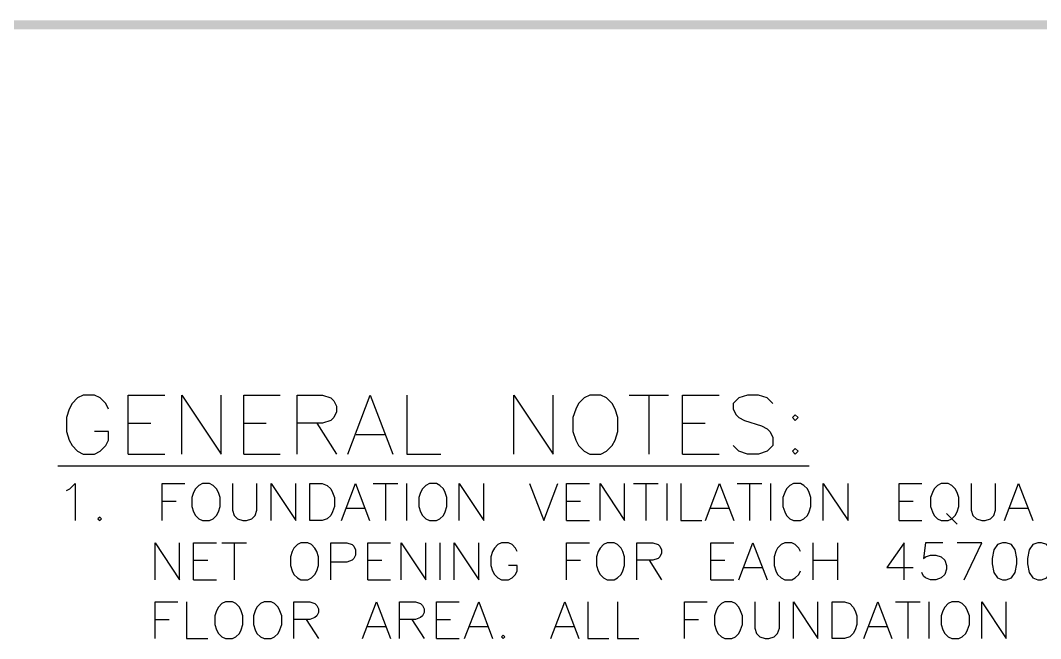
# Paper-space layout 'ISO A1' of a CAD drawing. Extents: x 0 to 817, y 0 to 553.
# Drawn here: x 518.2 to 656.3, y 468.9 to 552.6 of the extents above; entities that cross this region are included whole.
import ezdxf
from ezdxf.xclip import XClip

# ---------------------------------------------------------------- set-up
doc = ezdxf.new("R2010")
doc.units = 0
doc.header["$XCLIPFRAME"] = 0
doc.layers.add('Text', color=7, linetype='Continuous')

# ---------------------------------------------------------------- blocks, each defined once
blk = doc.blocks.new('Viewport6')
at = {"linetype": 'Continuous', "lineweight": 25, "true_color": 0x000000}
blk.add_hatch(color=18, dxfattribs=at).paths.add_polyline_path([(0, 552.61), (764.45, 552.61), (764.45, 551.38), (0, 551.38)])
at = {"layer": 'Text', "color": 18, "linetype": 'Continuous', "lineweight": 25, "true_color": 0x000000}
for p, q in [((600.57, 501.85), (605.91, 501.85)), ((603.24, 501.85), (603.24, 493.85)), ((532.78, 498.04), (535.82, 498.04)), ((548.4, 498.04), (551.45, 498.04)), ((558.3, 498.04), (560.97, 493.85)), ((607.81, 498.04), (610.86, 498.04)), ((563.64, 496.52), (567.45, 496.52)), ((532.78, 493.85), (537.73, 493.85)), ((548.4, 493.85), (553.35, 493.85)), ((607.81, 493.85), (612.77, 493.85)), ((523.25, 492.24), (624.96, 492.24)), ((565.92, 489.85), (569.25, 489.85)), ((567.58, 489.85), (567.58, 484.84)), ((570.43, 489.85), (570.43, 484.84)), ((601.15, 489.85), (604.49, 489.85)), ((602.82, 489.85), (602.82, 484.84)), ((605.68, 489.85), (605.68, 484.84)), ((615.2, 489.85), (618.52, 489.85)), ((616.87, 489.85), (616.87, 484.84)), ((619.73, 489.85), (619.73, 484.84)), ((537.35, 487.46), (539.25, 487.46)), ((562.35, 486.51), (564.72, 486.51)), ((592.11, 487.46), (594.01, 487.46)), ((611.62, 486.51), (614.02, 486.51)), ((637.11, 487.46), (639.01, 487.46)), ((652.1, 486.51), (654.49, 486.51)), ((592.11, 484.84), (595.2, 484.84)), ((637.11, 484.84), (640.2, 484.84)), ((643.54, 485.79), (644.96, 484.37)), ((545.43, 481.85), (548.78, 481.85)), ((547.11, 481.85), (547.11, 476.83)), ((574.96, 481.85), (574.96, 476.83)), ((625.45, 481.85), (625.45, 476.83)), ((628.77, 481.85), (628.77, 476.83)), ((541.62, 479.46), (543.53, 479.46)), ((565.2, 479.46), (567.11, 479.46)), ((592.11, 479.46), (594.01, 479.46)), ((603.31, 479.46), (604.96, 476.83)), ((611.62, 479.46), (613.53, 479.46)), ((625.45, 479.46), (628.77, 479.46)), ((616.15, 478.51), (618.52, 478.51)), ((541.62, 476.83), (544.74, 476.83)), ((565.2, 476.83), (568.29, 476.83)), ((611.62, 476.83), (614.74, 476.83)), ((636.62, 473.85), (639.97, 473.85)), ((638.29, 473.85), (638.29, 468.85)), ((641.15, 473.85), (641.15, 468.85)), ((536.4, 471.46), (538.3, 471.46)), ((556.86, 471.46), (558.54, 468.85)), ((571.15, 471.46), (572.82, 468.85)), ((574.5, 471.46), (576.4, 471.46)), ((608.07, 471.46), (609.97, 471.46)), ((565.2, 470.51), (567.58, 470.51)), ((579.01, 470.51), (581.4, 470.51)), ((590.67, 470.51), (593.06, 470.51)), ((633.07, 470.51), (635.44, 470.51)), ((574.5, 468.85), (577.59, 468.85))]:
    blk.add_line(p, q, dxfattribs=at)
for points in [[(530.11, 499.95), (529.73, 500.71), (528.97, 501.47), (528.2, 501.85), (526.68, 501.85), (525.92, 501.47), (525.16, 500.71), (524.78, 499.95), (524.39, 498.81), (524.39, 496.9), (524.78, 495.76), (525.16, 495), (525.92, 494.23), (526.68, 493.85), (528.2, 493.85), (528.97, 494.23), (529.73, 495), (530.11, 495.76), (530.11, 496.9), (528.2, 496.9)], [(532.78, 493.85), (532.78, 501.85), (537.73, 501.85)], [(540.02, 493.85), (540.02, 501.85), (545.35, 493.85), (545.35, 501.85)], [(548.4, 493.85), (548.4, 501.85), (553.35, 501.85)], [(555.64, 493.85), (555.64, 501.85), (559.07, 501.85), (560.21, 501.47), (560.59, 501.09), (560.97, 500.33), (560.97, 499.57), (560.59, 498.81), (560.21, 498.42), (559.07, 498.04), (555.64, 498.04)], [(562.5, 493.85), (565.54, 501.85), (568.59, 493.85)], [(570.5, 501.85), (570.5, 493.85), (575.07, 493.85)], [(584.95, 493.85), (584.95, 501.85), (590.29, 493.85), (590.29, 501.85)], [(595.24, 501.85), (594.48, 501.47), (593.72, 500.71), (593.34, 499.95), (592.95, 498.81), (592.95, 496.9), (593.34, 495.76), (593.72, 495), (594.48, 494.23), (595.24, 493.85), (596.76, 493.85), (597.53, 494.23), (598.29, 495), (598.67, 495.76), (599.05, 496.9), (599.05, 498.81), (598.67, 499.95), (598.29, 500.71), (597.53, 501.47), (596.76, 501.85), (595.24, 501.85)], [(607.81, 493.85), (607.81, 501.85), (612.77, 501.85)], [(620.01, 500.71), (619.24, 501.47), (618.1, 501.85), (616.58, 501.85), (615.43, 501.47), (614.67, 500.71), (614.67, 499.95), (615.05, 499.19), (615.43, 498.81), (616.2, 498.42), (618.48, 497.66), (619.24, 497.28), (619.63, 496.9), (620.01, 496.14), (620.01, 495), (619.24, 494.23), (618.1, 493.85), (616.58, 493.85), (615.43, 494.23), (614.67, 495)], [(623.05, 499.19), (622.67, 498.81), (623.05, 498.42), (623.44, 498.81), (623.05, 499.19)], [(623.05, 494.61), (622.67, 494.23), (623.05, 493.85), (623.44, 494.23), (623.05, 494.61)], [(524.39, 488.9), (524.86, 489.13), (525.58, 489.85), (525.58, 484.84)], [(537.35, 484.84), (537.35, 489.85), (540.44, 489.85)], [(542.83, 489.85), (542.34, 489.6), (541.88, 489.13), (541.62, 488.65), (541.39, 487.95), (541.39, 486.74), (541.62, 486.04), (541.88, 485.55), (542.34, 485.09), (542.83, 484.84), (543.78, 484.84), (544.25, 485.09), (544.74, 485.55), (544.97, 486.04), (545.2, 486.74), (545.2, 487.95), (544.97, 488.65), (544.74, 489.13), (544.25, 489.6), (543.78, 489.85), (542.83, 489.85)], [(546.87, 489.85), (546.87, 486.27), (547.11, 485.55), (547.57, 485.09), (548.29, 484.84), (548.78, 484.84), (549.48, 485.09), (549.96, 485.55), (550.2, 486.27), (550.2, 489.85)], [(552.1, 484.84), (552.1, 489.85), (555.45, 484.84), (555.45, 489.85)], [(557.35, 484.84), (557.35, 489.85), (559, 489.85), (559.72, 489.6), (560.21, 489.13), (560.44, 488.65), (560.67, 487.95), (560.67, 486.74), (560.44, 486.04), (560.21, 485.55), (559.72, 485.09), (559, 484.84), (557.35, 484.84)], [(561.63, 484.84), (563.53, 489.85), (565.44, 484.84)], [(573.54, 489.85), (573.06, 489.6), (572.59, 489.13), (572.34, 488.65), (572.1, 487.95), (572.1, 486.74), (572.34, 486.04), (572.59, 485.55), (573.06, 485.09), (573.54, 484.84), (574.5, 484.84), (574.96, 485.09), (575.45, 485.55), (575.68, 486.04), (575.92, 486.74), (575.92, 487.95), (575.68, 488.65), (575.45, 489.13), (574.96, 489.6), (574.5, 489.85), (573.54, 489.85)], [(577.59, 484.84), (577.59, 489.85), (580.91, 484.84), (580.91, 489.85)], [(587.11, 489.85), (589.02, 484.84), (590.92, 489.85)], [(592.11, 484.84), (592.11, 489.85), (595.2, 489.85)], [(596.64, 484.84), (596.64, 489.85), (599.96, 484.84), (599.96, 489.85)], [(607.58, 489.85), (607.58, 484.84), (610.44, 484.84)], [(610.93, 484.84), (612.83, 489.85), (614.74, 484.84)], [(622.82, 489.85), (622.33, 489.6), (621.87, 489.13), (621.64, 488.65), (621.38, 487.95), (621.38, 486.74), (621.64, 486.04), (621.87, 485.55), (622.33, 485.09), (622.82, 484.84), (623.77, 484.84), (624.24, 485.09), (624.73, 485.55), (624.96, 486.04), (625.19, 486.74), (625.19, 487.95), (624.96, 488.65), (624.73, 489.13), (624.24, 489.6), (623.77, 489.85), (622.82, 489.85)], [(626.86, 484.84), (626.86, 489.85), (630.21, 484.84), (630.21, 489.85)], [(637.11, 484.84), (637.11, 489.85), (640.2, 489.85)], [(642.82, 489.85), (642.34, 489.6), (641.87, 489.13), (641.64, 488.65), (641.38, 487.95), (641.38, 486.74), (641.64, 486.04), (641.87, 485.55), (642.34, 485.09), (642.82, 484.84), (643.78, 484.84), (644.24, 485.09), (644.73, 485.55), (644.96, 486.04), (645.2, 486.74), (645.2, 487.95), (644.96, 488.65), (644.73, 489.13), (644.24, 489.6), (643.78, 489.85), (642.82, 489.85)], [(646.87, 489.85), (646.87, 486.27), (647.1, 485.55), (647.59, 485.09), (648.31, 484.84), (648.77, 484.84), (649.49, 485.09), (649.96, 485.55), (650.19, 486.27), (650.19, 489.85)], [(651.4, 484.84), (653.3, 489.85), (655.21, 484.84)], [(528.92, 485.32), (528.67, 485.09), (528.92, 484.84), (529.16, 485.09), (528.92, 485.32)], [(536.4, 476.83), (536.4, 481.85), (539.72, 476.83), (539.72, 481.85)], [(541.62, 476.83), (541.62, 481.85), (544.74, 481.85)], [(556.14, 481.85), (555.68, 481.6), (555.19, 481.13), (554.96, 480.64), (554.73, 479.95), (554.73, 478.74), (554.96, 478.04), (555.19, 477.55), (555.68, 477.09), (556.14, 476.83), (557.1, 476.83), (557.58, 477.09), (558.05, 477.55), (558.3, 478.04), (558.54, 478.74), (558.54, 479.95), (558.3, 480.64), (558.05, 481.13), (557.58, 481.6), (557.1, 481.85), (556.14, 481.85)], [(560.21, 476.83), (560.21, 481.85), (562.35, 481.85), (563.07, 481.6), (563.3, 481.36), (563.53, 480.9), (563.53, 480.18), (563.3, 479.69), (563.07, 479.46), (562.35, 479.23), (560.21, 479.23)], [(565.2, 476.83), (565.2, 481.85), (568.29, 481.85)], [(569.73, 476.83), (569.73, 481.85), (573.06, 476.83), (573.06, 481.85)], [(576.87, 476.83), (576.87, 481.85), (580.21, 476.83), (580.21, 481.85)], [(585.44, 480.64), (585.21, 481.13), (584.72, 481.6), (584.25, 481.85), (583.3, 481.85), (582.82, 481.6), (582.35, 481.13), (582.1, 480.64), (581.86, 479.95), (581.86, 478.74), (582.1, 478.04), (582.35, 477.55), (582.82, 477.09), (583.3, 476.83), (584.25, 476.83), (584.72, 477.09), (585.21, 477.55), (585.44, 478.04), (585.44, 478.74), (584.25, 478.74)], [(592.11, 476.83), (592.11, 481.85), (595.2, 481.85)], [(597.59, 481.85), (597.1, 481.6), (596.64, 481.13), (596.38, 480.64), (596.15, 479.95), (596.15, 478.74), (596.38, 478.04), (596.64, 477.55), (597.1, 477.09), (597.59, 476.83), (598.54, 476.83), (599.01, 477.09), (599.5, 477.55), (599.73, 478.04), (599.96, 478.74), (599.96, 479.95), (599.73, 480.64), (599.5, 481.13), (599.01, 481.6), (598.54, 481.85), (597.59, 481.85)], [(601.63, 476.83), (601.63, 481.85), (603.77, 481.85), (604.49, 481.6), (604.72, 481.36), (604.96, 480.9), (604.96, 480.41), (604.72, 479.95), (604.49, 479.69), (603.77, 479.46), (601.63, 479.46)], [(611.62, 476.83), (611.62, 481.85), (614.74, 481.85)], [(615.43, 476.83), (617.34, 481.85), (619.24, 476.83)], [(623.77, 480.64), (623.54, 481.13), (623.05, 481.6), (622.59, 481.85), (621.64, 481.85), (621.15, 481.6), (620.68, 481.13), (620.43, 480.64), (620.2, 479.95), (620.2, 478.74), (620.43, 478.04), (620.68, 477.55), (621.15, 477.09), (621.64, 476.83), (622.59, 476.83), (623.05, 477.09), (623.54, 477.55), (623.77, 478.04)], [(637.83, 476.83), (637.83, 481.85), (635.44, 478.51), (639.01, 478.51)], [(643.06, 481.85), (640.69, 481.85), (640.43, 479.69), (640.69, 479.95), (641.38, 480.18), (642.1, 480.18), (642.82, 479.95), (643.29, 479.46), (643.54, 478.74), (643.54, 478.27), (643.29, 477.55), (642.82, 477.09), (642.1, 476.83), (641.38, 476.83), (640.69, 477.09), (640.43, 477.32), (640.2, 477.79)], [(645.91, 476.83), (648.31, 481.85), (644.96, 481.85)], [(651.14, 481.85), (650.44, 481.6), (649.96, 480.9), (649.72, 479.69), (649.72, 478.99), (649.96, 477.79), (650.44, 477.09), (651.14, 476.83), (651.63, 476.83), (652.35, 477.09), (652.82, 477.79), (653.05, 478.99), (653.05, 479.69), (652.82, 480.9), (652.35, 481.6), (651.63, 481.85), (651.14, 481.85)], [(655.91, 481.85), (655.21, 481.6), (654.72, 480.9), (654.49, 479.69), (654.49, 478.99), (654.72, 477.79), (655.21, 477.09), (655.91, 476.83), (656.39, 476.83), (657.11, 477.09), (657.58, 477.79), (657.81, 478.99), (657.81, 479.69), (657.58, 480.9), (657.11, 481.6), (656.39, 481.85), (655.91, 481.85)], [(536.4, 468.85), (536.4, 473.85), (539.49, 473.85)], [(540.67, 473.85), (540.67, 468.85), (543.53, 468.85)], [(545.92, 473.85), (545.43, 473.6), (544.97, 473.13), (544.74, 472.64), (544.48, 471.94), (544.48, 470.76), (544.74, 470.04), (544.97, 469.55), (545.43, 469.09), (545.92, 468.85), (546.87, 468.85), (547.34, 469.09), (547.83, 469.55), (548.06, 470.04), (548.29, 470.76), (548.29, 471.94), (548.06, 472.64), (547.83, 473.13), (547.34, 473.6), (546.87, 473.85), (545.92, 473.85)], [(551.15, 473.85), (550.68, 473.6), (550.2, 473.13), (549.96, 472.64), (549.73, 471.94), (549.73, 470.76), (549.96, 470.04), (550.2, 469.55), (550.68, 469.09), (551.15, 468.85), (552.1, 468.85), (552.59, 469.09), (553.05, 469.55), (553.29, 470.04), (553.54, 470.76), (553.54, 471.94), (553.29, 472.64), (553.05, 473.13), (552.59, 473.6), (552.1, 473.85), (551.15, 473.85)], [(555.19, 468.85), (555.19, 473.85), (557.35, 473.85), (558.05, 473.6), (558.3, 473.36), (558.54, 472.9), (558.54, 472.41), (558.3, 471.94), (558.05, 471.71), (557.35, 471.46), (555.19, 471.46)], [(564.48, 468.85), (566.39, 473.85), (568.29, 468.85)], [(569.48, 468.85), (569.48, 473.85), (571.64, 473.85), (572.34, 473.6), (572.59, 473.36), (572.82, 472.9), (572.82, 472.41), (572.59, 471.94), (572.34, 471.71), (571.64, 471.46), (569.48, 471.46)], [(574.5, 468.85), (574.5, 473.85), (577.59, 473.85)], [(578.31, 468.85), (580.21, 473.85), (582.1, 468.85)], [(589.97, 468.85), (591.88, 473.85), (593.78, 468.85)], [(594.97, 473.85), (594.97, 468.85), (597.82, 468.85)], [(599.01, 473.85), (599.01, 468.85), (601.87, 468.85)], [(608.07, 468.85), (608.07, 473.85), (611.16, 473.85)], [(613.53, 473.85), (613.06, 473.6), (612.58, 473.13), (612.34, 472.64), (612.11, 471.94), (612.11, 470.76), (612.34, 470.04), (612.58, 469.55), (613.06, 469.09), (613.53, 468.85), (614.48, 468.85), (614.97, 469.09), (615.43, 469.55), (615.67, 470.04), (615.92, 470.76), (615.92, 471.94), (615.67, 472.64), (615.43, 473.13), (614.97, 473.6), (614.48, 473.85), (613.53, 473.85)], [(617.57, 473.85), (617.57, 470.27), (617.83, 469.55), (618.29, 469.09), (619.01, 468.85), (619.48, 468.85), (620.2, 469.09), (620.68, 469.55), (620.92, 470.27), (620.92, 473.85)], [(622.82, 468.85), (622.82, 473.85), (626.14, 468.85), (626.14, 473.85)], [(628.05, 468.85), (628.05, 473.85), (629.72, 473.85), (630.44, 473.6), (630.91, 473.13), (631.16, 472.64), (631.39, 471.94), (631.39, 470.76), (631.16, 470.04), (630.91, 469.55), (630.44, 469.09), (629.72, 468.85), (628.05, 468.85)], [(632.35, 468.85), (634.25, 473.85), (636.16, 468.85)], [(644.24, 473.85), (643.78, 473.6), (643.29, 473.13), (643.06, 472.64), (642.82, 471.94), (642.82, 470.76), (643.06, 470.04), (643.29, 469.55), (643.78, 469.09), (644.24, 468.85), (645.2, 468.85), (645.68, 469.09), (646.15, 469.55), (646.4, 470.04), (646.63, 470.76), (646.63, 471.94), (646.4, 472.64), (646.15, 473.13), (645.68, 473.6), (645.2, 473.85), (644.24, 473.85)], [(648.31, 468.85), (648.31, 473.85), (651.63, 468.85), (651.63, 473.85)], [(583.54, 469.32), (583.3, 469.09), (583.54, 468.85), (583.77, 469.09), (583.54, 469.32)]]:
    blk.add_lwpolyline(points, dxfattribs=at)

psp = doc.layouts.new('ISO A1')

# ---------------------------------------------------------------- block references
at = {"layer": 'Text', "color": 7, "linetype": 'Continuous', "lineweight": 25}
ref = psp.add_blockref('Viewport6', (0, 0), dxfattribs=at)
XClip(ref).set_block_clipping_path([(0, 0), (829.4124879777, 558.4124870243)])

doc.saveas('drawing.dxf')
